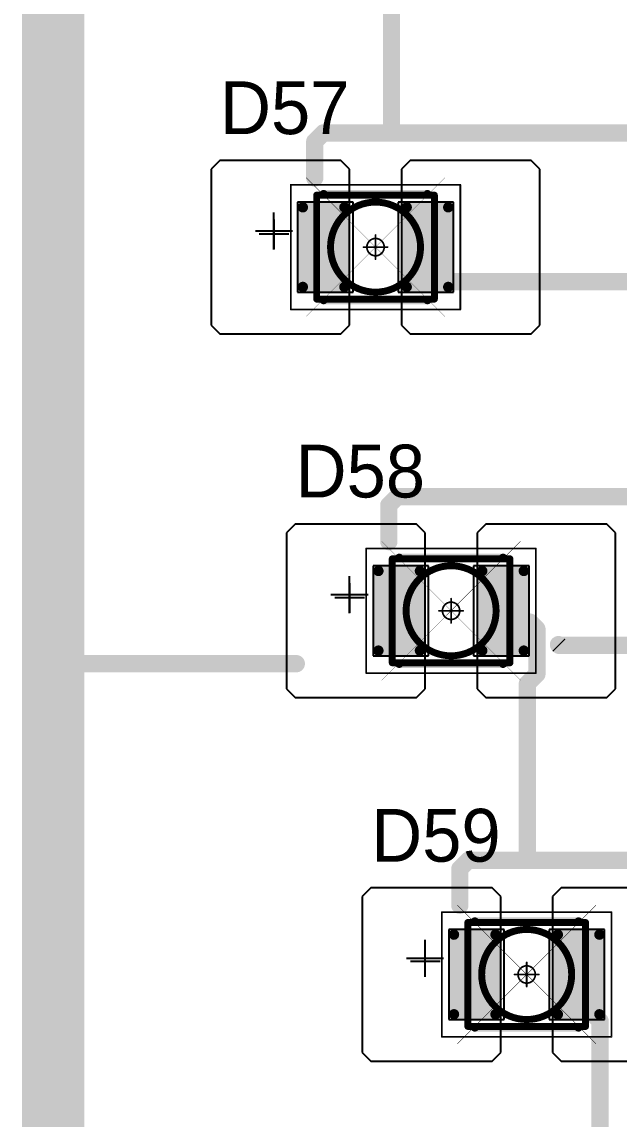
# Model space of a CAD drawing. Header units: millimetres. Extents: x 0 to 395, y 0 to 190.
# Drawn here: x 217.9 to 235.15, y 115.35 to 147.03 of the extents above; entities that cross this region are included whole.
import ezdxf

# ---------------------------------------------------------------- set-up
doc = ezdxf.new("R2010")
doc.units = ezdxf.units.MM
for name, color, linetype in [('Mechanical13', 56, 'Continuous'), ('Mechanical15', 56, 'Continuous'), ('Mechanical5', 56, 'Continuous'), ('TopLayer', 1, 'Continuous'), ('TopOverlay', 2, 'Continuous'), ('TopPaste', 8, 'Continuous'), ('TopSolder', 216, 'Continuous')]:
    doc.layers.add(name, color=color, linetype=linetype)

# ---------------------------------------------------------------- blocks, each defined once
blk = doc.blocks.new('T66G_4_1274')
at = {"layer": 'Mechanical13'}
for p, q in [((2.936, 0.071), (2.936, -1)), ((2.4, -0.464), (3.471, -0.464))]:
    blk.add_line(p, q, dxfattribs=at)
at = {"layer": 'Mechanical13', "const_width": 0.2}
for points in [[(1.7, 1.5), (-1.7, 1.5)], [(-1.7, 1.5), (-1.7, -1.5)], [(1.7, 1.5), (1.7, -1.5)], [(1.7, -1.5), (-1.7, -1.5)]]:
    blk.add_lwpolyline(points, dxfattribs=at)
at = {"layer": 'Mechanical13'}
for points, const_width in [([(-1.75, 1.5, 1), (-1.65, 1.5, 1)], 0.1), ([(-1.75, 1.5, 1), (-1.65, 1.5, 1)], 0.1), ([(1.65, 1.5, 1), (1.75, 1.5, 1)], 0.1), ([(1.65, 1.5, 1), (1.75, 1.5, 1)], 0.1), ([(1.3, 0, 1), (-1.3, 0, 1)], 0.2), ([(-1.35, 0, 1), (-1.25, 0, 1)], 0.1), ([(1.25, 0, 1), (1.35, 0, 1)], 0.1), ([(-1.75, -1.5, 1), (-1.65, -1.5, 1)], 0.1), ([(-1.75, -1.5, 1), (-1.65, -1.5, 1)], 0.1), ([(1.65, -1.5, 1), (1.75, -1.5, 1)], 0.1), ([(1.65, -1.5, 1), (1.75, -1.5, 1)], 0.1)]:
    blk.add_lwpolyline(points, format="xyb", close=True, dxfattribs=dict(at, const_width=const_width))
at = {"layer": 'Mechanical15', "const_width": 0.05}
for points in [[(-2.45, 1.8), (-2.45, -1.8)], [(2.45, 1.8), (-2.45, 1.8)], [(2.45, 1.8), (2.45, -1.8)], [(0, 0.35), (0, -0.35)], [(0.35, 0), (-0.35, 0)], [(2.45, -1.8), (-2.45, -1.8)]]:
    blk.add_lwpolyline(points, dxfattribs=at)
at = {"layer": 'Mechanical15'}
for points, const_width in [([(-2.462, 1.8, 1), (-2.438, 1.8, 1)], 0.025), ([(-2.462, 1.8, 1), (-2.438, 1.8, 1)], 0.025), ([(2.438, 1.8, 1), (2.462, 1.8, 1)], 0.025), ([(2.438, 1.8, 1), (2.462, 1.8, 1)], 0.025), ([(-0.012, 0.35, 1), (0.012, 0.35, 1)], 0.025), ([(-0.362, 0, 1), (-0.337, 0, 1)], 0.025), ([(0.25, 0, 1), (-0.25, 0, 1)], 0.05), ([(-0.262, 0, 1), (-0.238, 0, 1)], 0.025), ([(0.238, 0, 1), (0.262, 0, 1)], 0.025), ([(0.337, 0, 1), (0.362, 0, 1)], 0.025), ([(-0.012, -0.35, 1), (0.012, -0.35, 1)], 0.025), ([(-2.462, -1.8, 1), (-2.438, -1.8, 1)], 0.025), ([(-2.462, -1.8, 1), (-2.438, -1.8, 1)], 0.025), ([(2.438, -1.8, 1), (2.462, -1.8, 1)], 0.025), ([(2.438, -1.8, 1), (2.462, -1.8, 1)], 0.025)]:
    blk.add_lwpolyline(points, format="xyb", close=True, dxfattribs=dict(at, const_width=const_width))
at = {"layer": 'TopLayer'}
for p, q in [((-4.5, 2.5), (-4.75, 2.25)), ((-4.75, 2.25), (-4.75, -2.25)), ((-1, 2.5), (-4.5, 2.5)), ((-0.75, 2.25), (-1, 2.5)), ((-0.75, -2.25), (-0.75, 2.25)), ((1, 2.5), (0.75, 2.25)), ((0.75, 2.25), (0.75, -2.25)), ((4.5, 2.5), (1, 2.5)), ((4.75, 2.25), (4.5, 2.5)), ((4.75, -2.25), (4.75, 2.25)), ((-4.75, -2.25), (-4.5, -2.5)), ((-4.5, -2.5), (-1, -2.5)), ((-1, -2.5), (-0.75, -2.25)), ((0.75, -2.25), (1, -2.5)), ((1, -2.5), (4.5, -2.5)), ((4.5, -2.5), (4.75, -2.25))]:
    blk.add_line(p, q, dxfattribs=at)
at = {"layer": 'TopLayer', "const_width": 0.15}
for points in [[(-2.175, 1.15, 1), (-2.025, 1.15, 1)], [(-0.975, 1.15, 1), (-0.825, 1.15, 1)], [(0.825, 1.15, 1), (0.975, 1.15, 1)], [(2.025, 1.15, 1), (2.175, 1.15, 1)], [(-2.175, -1.15, 1), (-2.025, -1.15, 1)], [(-0.975, -1.15, 1), (-0.825, -1.15, 1)], [(0.825, -1.15, 1), (0.975, -1.15, 1)], [(2.025, -1.15, 1), (2.175, -1.15, 1)]]:
    blk.add_lwpolyline(points, format="xyb", close=True, dxfattribs=at)
at = {"layer": 'TopLayer'}
for points in [[(-0.9, 1.3), (-2.1, 1.3), (-0.9, -1.3), (-2.1, -1.3)], [(2.1, 1.3), (0.9, 1.3), (2.1, -1.3), (0.9, -1.3)], [(-0.75, 1.15), (-2.25, 1.15), (-0.75, -1.15), (-2.25, -1.15)], [(2.25, 1.15), (0.75, 1.15), (2.25, -1.15), (0.75, -1.15)]]:
    blk.add_solid(points, dxfattribs=at)
at = {"layer": 'TopOverlay'}
for p, q in [((2.928, 0.057), (2.928, -0.8)), ((2.5, -0.372), (3.357, -0.372))]:
    blk.add_line(p, q, dxfattribs=at)
at = {"layer": 'TopOverlay', "const_width": 0.25}
for points in [[(1.5, 1.525), (-1.5, 1.525)], [(1.5, -1.525), (-1.5, -1.525)]]:
    blk.add_lwpolyline(points, dxfattribs=at)
at = {"layer": 'TopOverlay', "const_width": 0.125}
for points in [[(-1.562, 1.525, 1), (-1.438, 1.525, 1)], [(1.438, 1.525, 1), (1.562, 1.525, 1)], [(-1.562, -1.525, 1), (-1.438, -1.525, 1)], [(1.438, -1.525, 1), (1.562, -1.525, 1)]]:
    blk.add_lwpolyline(points, format="xyb", close=True, dxfattribs=at)
at = {"layer": 'TopPaste', "const_width": 0.125}
for points in [[(-2.163, 1.15, 1), (-2.038, 1.15, 1)], [(-0.963, 1.15, 1), (-0.838, 1.15, 1)], [(0.838, 1.15, 1), (0.963, 1.15, 1)], [(2.038, 1.15, 1), (2.163, 1.15, 1)], [(-2.163, -1.15, 1), (-2.038, -1.15, 1)], [(-0.963, -1.15, 1), (-0.838, -1.15, 1)], [(0.838, -1.15, 1), (0.963, -1.15, 1)], [(2.038, -1.15, 1), (2.163, -1.15, 1)]]:
    blk.add_lwpolyline(points, format="xyb", close=True, dxfattribs=at)
at = {"layer": 'TopPaste'}
for points in [[(-0.9, 1.275), (-2.1, 1.275), (-0.9, -1.275), (-2.1, -1.275)], [(2.1, 1.275), (0.9, 1.275), (2.1, -1.275), (0.9, -1.275)], [(-0.775, 1.15), (-2.225, 1.15), (-0.775, -1.15), (-2.225, -1.15)], [(2.225, 1.15), (0.775, 1.15), (2.225, -1.15), (0.775, -1.15)]]:
    blk.add_solid(points, dxfattribs=at)
at = {"layer": 'TopSolder'}
for p, q in [((-2.25, 1.3), (-2.25, -1.3)), ((-0.65, 1.3), (-2.25, 1.3)), ((-0.65, -1.3), (-0.65, 1.3)), ((0.65, 1.3), (0.65, -1.3)), ((2.25, 1.3), (0.65, 1.3)), ((2.25, -1.3), (2.25, 1.3)), ((-2.25, -1.3), (-0.65, -1.3)), ((0.65, -1.3), (2.25, -1.3))]:
    blk.add_line(p, q, dxfattribs=at)
blk = doc.blocks.new('T66G_4_1275')
at = {"layer": 'Mechanical13'}
for p, q in [((2.936, 0.071), (2.936, -1)), ((2.4, -0.464), (3.471, -0.464))]:
    blk.add_line(p, q, dxfattribs=at)
at = {"layer": 'Mechanical13', "const_width": 0.2}
for points in [[(1.7, 1.5), (-1.7, 1.5)], [(-1.7, 1.5), (-1.7, -1.5)], [(1.7, 1.5), (1.7, -1.5)], [(1.7, -1.5), (-1.7, -1.5)]]:
    blk.add_lwpolyline(points, dxfattribs=at)
at = {"layer": 'Mechanical13'}
for points, const_width in [([(-1.75, 1.5, 1), (-1.65, 1.5, 1)], 0.1), ([(-1.75, 1.5, 1), (-1.65, 1.5, 1)], 0.1), ([(1.65, 1.5, 1), (1.75, 1.5, 1)], 0.1), ([(1.65, 1.5, 1), (1.75, 1.5, 1)], 0.1), ([(1.3, 0, 1), (-1.3, 0, 1)], 0.2), ([(-1.35, 0, 1), (-1.25, 0, 1)], 0.1), ([(1.25, 0, 1), (1.35, 0, 1)], 0.1), ([(-1.75, -1.5, 1), (-1.65, -1.5, 1)], 0.1), ([(-1.75, -1.5, 1), (-1.65, -1.5, 1)], 0.1), ([(1.65, -1.5, 1), (1.75, -1.5, 1)], 0.1), ([(1.65, -1.5, 1), (1.75, -1.5, 1)], 0.1)]:
    blk.add_lwpolyline(points, format="xyb", close=True, dxfattribs=dict(at, const_width=const_width))
at = {"layer": 'Mechanical15', "const_width": 0.05}
for points in [[(-2.45, 1.8), (-2.45, -1.8)], [(2.45, 1.8), (-2.45, 1.8)], [(2.45, 1.8), (2.45, -1.8)], [(0, 0.35), (0, -0.35)], [(0.35, 0), (-0.35, 0)], [(2.45, -1.8), (-2.45, -1.8)]]:
    blk.add_lwpolyline(points, dxfattribs=at)
at = {"layer": 'Mechanical15'}
for points, const_width in [([(-2.462, 1.8, 1), (-2.438, 1.8, 1)], 0.025), ([(-2.462, 1.8, 1), (-2.438, 1.8, 1)], 0.025), ([(2.438, 1.8, 1), (2.462, 1.8, 1)], 0.025), ([(2.438, 1.8, 1), (2.462, 1.8, 1)], 0.025), ([(-0.012, 0.35, 1), (0.012, 0.35, 1)], 0.025), ([(-0.362, 0, 1), (-0.337, 0, 1)], 0.025), ([(0.25, 0, 1), (-0.25, 0, 1)], 0.05), ([(-0.262, 0, 1), (-0.238, 0, 1)], 0.025), ([(0.238, 0, 1), (0.262, 0, 1)], 0.025), ([(0.337, 0, 1), (0.362, 0, 1)], 0.025), ([(-0.012, -0.35, 1), (0.012, -0.35, 1)], 0.025), ([(-2.462, -1.8, 1), (-2.438, -1.8, 1)], 0.025), ([(-2.462, -1.8, 1), (-2.438, -1.8, 1)], 0.025), ([(2.438, -1.8, 1), (2.462, -1.8, 1)], 0.025), ([(2.438, -1.8, 1), (2.462, -1.8, 1)], 0.025)]:
    blk.add_lwpolyline(points, format="xyb", close=True, dxfattribs=dict(at, const_width=const_width))
at = {"layer": 'TopLayer'}
for p, q in [((-4.5, 2.5), (-4.75, 2.25)), ((-4.75, 2.25), (-4.75, -2.25)), ((-1, 2.5), (-4.5, 2.5)), ((-0.75, 2.25), (-1, 2.5)), ((-0.75, -2.25), (-0.75, 2.25)), ((1, 2.5), (0.75, 2.25)), ((0.75, 2.25), (0.75, -2.25)), ((4.5, 2.5), (1, 2.5)), ((4.75, 2.25), (4.5, 2.5)), ((4.75, -2.25), (4.75, 2.25)), ((-4.75, -2.25), (-4.5, -2.5)), ((-4.5, -2.5), (-1, -2.5)), ((-1, -2.5), (-0.75, -2.25)), ((0.75, -2.25), (1, -2.5)), ((1, -2.5), (4.5, -2.5)), ((4.5, -2.5), (4.75, -2.25))]:
    blk.add_line(p, q, dxfattribs=at)
at = {"layer": 'TopLayer', "const_width": 0.15}
for points in [[(-2.175, 1.15, 1), (-2.025, 1.15, 1)], [(-0.975, 1.15, 1), (-0.825, 1.15, 1)], [(0.825, 1.15, 1), (0.975, 1.15, 1)], [(2.025, 1.15, 1), (2.175, 1.15, 1)], [(-2.175, -1.15, 1), (-2.025, -1.15, 1)], [(-0.975, -1.15, 1), (-0.825, -1.15, 1)], [(0.825, -1.15, 1), (0.975, -1.15, 1)], [(2.025, -1.15, 1), (2.175, -1.15, 1)]]:
    blk.add_lwpolyline(points, format="xyb", close=True, dxfattribs=at)
at = {"layer": 'TopLayer'}
for points in [[(-0.9, 1.3), (-2.1, 1.3), (-0.9, -1.3), (-2.1, -1.3)], [(2.1, 1.3), (0.9, 1.3), (2.1, -1.3), (0.9, -1.3)], [(-0.75, 1.15), (-2.25, 1.15), (-0.75, -1.15), (-2.25, -1.15)], [(2.25, 1.15), (0.75, 1.15), (2.25, -1.15), (0.75, -1.15)]]:
    blk.add_solid(points, dxfattribs=at)
at = {"layer": 'TopOverlay'}
for p, q in [((2.928, 0.057), (2.928, -0.8)), ((2.5, -0.372), (3.357, -0.372))]:
    blk.add_line(p, q, dxfattribs=at)
at = {"layer": 'TopOverlay', "const_width": 0.25}
for points in [[(1.5, 1.525), (-1.5, 1.525)], [(1.5, -1.525), (-1.5, -1.525)]]:
    blk.add_lwpolyline(points, dxfattribs=at)
at = {"layer": 'TopOverlay', "const_width": 0.125}
for points in [[(-1.562, 1.525, 1), (-1.438, 1.525, 1)], [(1.438, 1.525, 1), (1.562, 1.525, 1)], [(-1.562, -1.525, 1), (-1.438, -1.525, 1)], [(1.438, -1.525, 1), (1.562, -1.525, 1)]]:
    blk.add_lwpolyline(points, format="xyb", close=True, dxfattribs=at)
at = {"layer": 'TopPaste', "const_width": 0.125}
for points in [[(-2.163, 1.15, 1), (-2.038, 1.15, 1)], [(-0.963, 1.15, 1), (-0.838, 1.15, 1)], [(0.838, 1.15, 1), (0.963, 1.15, 1)], [(2.038, 1.15, 1), (2.163, 1.15, 1)], [(-2.163, -1.15, 1), (-2.038, -1.15, 1)], [(-0.963, -1.15, 1), (-0.838, -1.15, 1)], [(0.838, -1.15, 1), (0.963, -1.15, 1)], [(2.038, -1.15, 1), (2.163, -1.15, 1)]]:
    blk.add_lwpolyline(points, format="xyb", close=True, dxfattribs=at)
at = {"layer": 'TopPaste'}
for points in [[(-0.9, 1.275), (-2.1, 1.275), (-0.9, -1.275), (-2.1, -1.275)], [(2.1, 1.275), (0.9, 1.275), (2.1, -1.275), (0.9, -1.275)], [(-0.775, 1.15), (-2.225, 1.15), (-0.775, -1.15), (-2.225, -1.15)], [(2.225, 1.15), (0.775, 1.15), (2.225, -1.15), (0.775, -1.15)]]:
    blk.add_solid(points, dxfattribs=at)
at = {"layer": 'TopSolder'}
for p, q in [((-2.25, 1.3), (-2.25, -1.3)), ((-0.65, 1.3), (-2.25, 1.3)), ((-0.65, -1.3), (-0.65, 1.3)), ((0.65, 1.3), (0.65, -1.3)), ((2.25, 1.3), (0.65, 1.3)), ((2.25, -1.3), (2.25, 1.3)), ((-2.25, -1.3), (-0.65, -1.3)), ((0.65, -1.3), (2.25, -1.3))]:
    blk.add_line(p, q, dxfattribs=at)
blk = doc.blocks.new('T66G_4_1276')
at = {"layer": 'Mechanical13'}
for p, q in [((2.936, 0.071), (2.936, -1)), ((2.4, -0.464), (3.471, -0.464))]:
    blk.add_line(p, q, dxfattribs=at)
at = {"layer": 'Mechanical13', "const_width": 0.2}
for points in [[(1.7, 1.5), (-1.7, 1.5)], [(-1.7, 1.5), (-1.7, -1.5)], [(1.7, 1.5), (1.7, -1.5)], [(1.7, -1.5), (-1.7, -1.5)]]:
    blk.add_lwpolyline(points, dxfattribs=at)
at = {"layer": 'Mechanical13'}
for points, const_width in [([(-1.75, 1.5, 1), (-1.65, 1.5, 1)], 0.1), ([(-1.75, 1.5, 1), (-1.65, 1.5, 1)], 0.1), ([(1.65, 1.5, 1), (1.75, 1.5, 1)], 0.1), ([(1.65, 1.5, 1), (1.75, 1.5, 1)], 0.1), ([(1.3, 0, 1), (-1.3, 0, 1)], 0.2), ([(-1.35, 0, 1), (-1.25, 0, 1)], 0.1), ([(1.25, 0, 1), (1.35, 0, 1)], 0.1), ([(-1.75, -1.5, 1), (-1.65, -1.5, 1)], 0.1), ([(-1.75, -1.5, 1), (-1.65, -1.5, 1)], 0.1), ([(1.65, -1.5, 1), (1.75, -1.5, 1)], 0.1), ([(1.65, -1.5, 1), (1.75, -1.5, 1)], 0.1)]:
    blk.add_lwpolyline(points, format="xyb", close=True, dxfattribs=dict(at, const_width=const_width))
at = {"layer": 'Mechanical15', "const_width": 0.05}
for points in [[(-2.45, 1.8), (-2.45, -1.8)], [(2.45, 1.8), (-2.45, 1.8)], [(2.45, 1.8), (2.45, -1.8)], [(0, 0.35), (0, -0.35)], [(0.35, 0), (-0.35, 0)], [(2.45, -1.8), (-2.45, -1.8)]]:
    blk.add_lwpolyline(points, dxfattribs=at)
at = {"layer": 'Mechanical15'}
for points, const_width in [([(-2.462, 1.8, 1), (-2.438, 1.8, 1)], 0.025), ([(-2.462, 1.8, 1), (-2.438, 1.8, 1)], 0.025), ([(2.438, 1.8, 1), (2.462, 1.8, 1)], 0.025), ([(2.438, 1.8, 1), (2.462, 1.8, 1)], 0.025), ([(-0.012, 0.35, 1), (0.012, 0.35, 1)], 0.025), ([(-0.362, 0, 1), (-0.337, 0, 1)], 0.025), ([(0.25, 0, 1), (-0.25, 0, 1)], 0.05), ([(-0.262, 0, 1), (-0.238, 0, 1)], 0.025), ([(0.238, 0, 1), (0.262, 0, 1)], 0.025), ([(0.337, 0, 1), (0.362, 0, 1)], 0.025), ([(-0.012, -0.35, 1), (0.012, -0.35, 1)], 0.025), ([(-2.462, -1.8, 1), (-2.438, -1.8, 1)], 0.025), ([(-2.462, -1.8, 1), (-2.438, -1.8, 1)], 0.025), ([(2.438, -1.8, 1), (2.462, -1.8, 1)], 0.025), ([(2.438, -1.8, 1), (2.462, -1.8, 1)], 0.025)]:
    blk.add_lwpolyline(points, format="xyb", close=True, dxfattribs=dict(at, const_width=const_width))
at = {"layer": 'TopLayer'}
for p, q in [((-4.5, 2.5), (-4.75, 2.25)), ((-4.75, 2.25), (-4.75, -2.25)), ((-1, 2.5), (-4.5, 2.5)), ((-0.75, 2.25), (-1, 2.5)), ((-0.75, -2.25), (-0.75, 2.25)), ((1, 2.5), (0.75, 2.25)), ((0.75, 2.25), (0.75, -2.25)), ((4.5, 2.5), (1, 2.5)), ((4.75, 2.25), (4.5, 2.5)), ((4.75, -2.25), (4.75, 2.25)), ((-4.75, -2.25), (-4.5, -2.5)), ((-4.5, -2.5), (-1, -2.5)), ((-1, -2.5), (-0.75, -2.25)), ((0.75, -2.25), (1, -2.5)), ((1, -2.5), (4.5, -2.5)), ((4.5, -2.5), (4.75, -2.25))]:
    blk.add_line(p, q, dxfattribs=at)
at = {"layer": 'TopLayer', "const_width": 0.15}
for points in [[(-2.175, 1.15, 1), (-2.025, 1.15, 1)], [(-0.975, 1.15, 1), (-0.825, 1.15, 1)], [(0.825, 1.15, 1), (0.975, 1.15, 1)], [(2.025, 1.15, 1), (2.175, 1.15, 1)], [(-2.175, -1.15, 1), (-2.025, -1.15, 1)], [(-0.975, -1.15, 1), (-0.825, -1.15, 1)], [(0.825, -1.15, 1), (0.975, -1.15, 1)], [(2.025, -1.15, 1), (2.175, -1.15, 1)]]:
    blk.add_lwpolyline(points, format="xyb", close=True, dxfattribs=at)
at = {"layer": 'TopLayer'}
for points in [[(-0.9, 1.3), (-2.1, 1.3), (-0.9, -1.3), (-2.1, -1.3)], [(2.1, 1.3), (0.9, 1.3), (2.1, -1.3), (0.9, -1.3)], [(-0.75, 1.15), (-2.25, 1.15), (-0.75, -1.15), (-2.25, -1.15)], [(2.25, 1.15), (0.75, 1.15), (2.25, -1.15), (0.75, -1.15)]]:
    blk.add_solid(points, dxfattribs=at)
at = {"layer": 'TopOverlay'}
for p, q in [((2.928, 0.057), (2.928, -0.8)), ((2.5, -0.372), (3.357, -0.372))]:
    blk.add_line(p, q, dxfattribs=at)
at = {"layer": 'TopOverlay', "const_width": 0.25}
for points in [[(1.5, 1.525), (-1.5, 1.525)], [(1.5, -1.525), (-1.5, -1.525)]]:
    blk.add_lwpolyline(points, dxfattribs=at)
at = {"layer": 'TopOverlay', "const_width": 0.125}
for points in [[(-1.562, 1.525, 1), (-1.438, 1.525, 1)], [(1.438, 1.525, 1), (1.562, 1.525, 1)], [(-1.562, -1.525, 1), (-1.438, -1.525, 1)], [(1.438, -1.525, 1), (1.562, -1.525, 1)]]:
    blk.add_lwpolyline(points, format="xyb", close=True, dxfattribs=at)
at = {"layer": 'TopPaste', "const_width": 0.125}
for points in [[(-2.163, 1.15, 1), (-2.038, 1.15, 1)], [(-0.963, 1.15, 1), (-0.838, 1.15, 1)], [(0.838, 1.15, 1), (0.963, 1.15, 1)], [(2.038, 1.15, 1), (2.163, 1.15, 1)], [(-2.163, -1.15, 1), (-2.038, -1.15, 1)], [(-0.963, -1.15, 1), (-0.838, -1.15, 1)], [(0.838, -1.15, 1), (0.963, -1.15, 1)], [(2.038, -1.15, 1), (2.163, -1.15, 1)]]:
    blk.add_lwpolyline(points, format="xyb", close=True, dxfattribs=at)
at = {"layer": 'TopPaste'}
for points in [[(-0.9, 1.275), (-2.1, 1.275), (-0.9, -1.275), (-2.1, -1.275)], [(2.1, 1.275), (0.9, 1.275), (2.1, -1.275), (0.9, -1.275)], [(-0.775, 1.15), (-2.225, 1.15), (-0.775, -1.15), (-2.225, -1.15)], [(2.225, 1.15), (0.775, 1.15), (2.225, -1.15), (0.775, -1.15)]]:
    blk.add_solid(points, dxfattribs=at)
at = {"layer": 'TopSolder'}
for p, q in [((-2.25, 1.3), (-2.25, -1.3)), ((-0.65, 1.3), (-2.25, 1.3)), ((-0.65, -1.3), (-0.65, 1.3)), ((0.65, 1.3), (0.65, -1.3)), ((2.25, 1.3), (0.65, 1.3)), ((2.25, -1.3), (2.25, 1.3)), ((-2.25, -1.3), (-0.65, -1.3)), ((0.65, -1.3), (2.25, -1.3))]:
    blk.add_line(p, q, dxfattribs=at)

msp = doc.modelspace()

# ---------------------------------------------------------------- linework, layer by layer
at = {"layer": 'Mechanical5'}
for points, const_width in [([(226.114, 138.527), (230.114, 142.527)], 0.01), ([(226.114, 142.527), (230.114, 138.527)], 0.01), ([(226.114, 138.527), (226.114, 142.527)], 0.001), ([(226.114, 142.527), (230.114, 142.527)], 0.001), ([(230.114, 138.527), (230.114, 142.527)], 0.001), ([(226.114, 138.527), (230.114, 138.527)], 0.001), ([(228.297, 128.027), (232.297, 132.027)], 0.01), ([(228.297, 132.027), (232.297, 128.027)], 0.01), ([(228.297, 132.027), (232.297, 132.027)], 0.001), ([(228.297, 128.027), (228.297, 132.027)], 0.001), ([(232.297, 128.027), (232.297, 132.027)], 0.001), ([(228.297, 128.027), (232.297, 128.027)], 0.001), ([(230.48, 117.527), (234.48, 121.527)], 0.01), ([(230.48, 121.527), (234.48, 117.527)], 0.01), ([(230.48, 121.527), (234.48, 121.527)], 0.001), ([(230.48, 117.527), (230.48, 121.527)], 0.001), ([(234.48, 117.527), (234.48, 121.527)], 0.001), ([(230.48, 117.527), (234.48, 117.527)], 0.001)]:
    msp.add_lwpolyline(points, dxfattribs=dict(at, const_width=const_width))
for points, const_width in [([(226.112, 142.527, 1), (226.117, 142.527, 1)], 0.005), ([(226.114, 142.527, 1), (226.114, 142.527, 1)], 0.0005), ([(226.114, 142.527, 1), (226.114, 142.527, 1)], 0.0005), ([(230.112, 142.527, 1), (230.117, 142.527, 1)], 0.005), ([(230.114, 142.527, 1), (230.114, 142.527, 1)], 0.0005), ([(230.114, 142.527, 1), (230.114, 142.527, 1)], 0.0005), ([(226.112, 138.527, 1), (226.117, 138.527, 1)], 0.005), ([(226.114, 138.527, 1), (226.114, 138.527, 1)], 0.0005), ([(226.114, 138.527, 1), (226.114, 138.527, 1)], 0.0005), ([(230.112, 138.527, 1), (230.117, 138.527, 1)], 0.005), ([(230.114, 138.527, 1), (230.114, 138.527, 1)], 0.0005), ([(230.114, 138.527, 1), (230.114, 138.527, 1)], 0.0005), ([(228.295, 132.027, 1), (228.3, 132.027, 1)], 0.005), ([(228.297, 132.027, 1), (228.297, 132.027, 1)], 0.0005), ([(228.297, 132.027, 1), (228.297, 132.027, 1)], 0.0005), ([(232.295, 132.027, 1), (232.3, 132.027, 1)], 0.005), ([(232.297, 132.027, 1), (232.297, 132.027, 1)], 0.0005), ([(232.297, 132.027, 1), (232.297, 132.027, 1)], 0.0005), ([(228.295, 128.027, 1), (228.3, 128.027, 1)], 0.005), ([(228.297, 128.027, 1), (228.297, 128.027, 1)], 0.0005), ([(228.297, 128.027, 1), (228.297, 128.027, 1)], 0.0005), ([(232.295, 128.027, 1), (232.3, 128.027, 1)], 0.005), ([(232.297, 128.027, 1), (232.297, 128.027, 1)], 0.0005), ([(232.297, 128.027, 1), (232.297, 128.027, 1)], 0.0005), ([(230.478, 121.527, 1), (230.483, 121.527, 1)], 0.005), ([(230.48, 121.527, 1), (230.481, 121.527, 1)], 0.0005), ([(230.48, 121.527, 1), (230.481, 121.527, 1)], 0.0005), ([(234.478, 121.527, 1), (234.483, 121.527, 1)], 0.005), ([(234.48, 121.527, 1), (234.481, 121.527, 1)], 0.0005), ([(234.48, 121.527, 1), (234.481, 121.527, 1)], 0.0005), ([(230.478, 117.527, 1), (230.483, 117.527, 1)], 0.005), ([(230.48, 117.527, 1), (230.481, 117.527, 1)], 0.0005), ([(230.48, 117.527, 1), (230.481, 117.527, 1)], 0.0005), ([(234.478, 117.527, 1), (234.483, 117.527, 1)], 0.005), ([(234.48, 117.527, 1), (234.481, 117.527, 1)], 0.0005), ([(234.48, 117.527, 1), (234.481, 117.527, 1)], 0.0005)]:
    msp.add_lwpolyline(points, format="xyb", close=True, dxfattribs=dict(at, const_width=const_width))
at = {"layer": 'TopLayer'}
for points, const_width in [([(228.575, 143.825), (228.575, 149.977)], 0.5), ([(218.8, 128.65), (218.8, 148.675)], 1.8), ([(226.359, 143.577), (226.607, 143.825)], 0.5), ([(226.359, 142.525), (226.359, 143.577)], 0.5), ([(226.607, 143.825), (228.575, 143.825)], 0.5), ([(228.575, 143.825), (237.459, 143.825)], 0.5), ([(229.614, 140.027), (229.614, 140.527)], 0.5), ([(229.614, 140.027), (230.114, 139.527)], 0.5), ([(230.114, 139.527), (237.529, 139.527)], 0.5), ([(228.498, 133.077), (228.746, 133.325)], 0.5), ([(228.746, 133.325), (239.598, 133.325)], 0.5), ([(228.498, 132.025), (228.498, 133.077)], 0.5), ([(232.575, 129.7), (232.775, 129.5)], 0.5), ([(232.775, 128.2), (232.775, 129.5)], 0.5), ([(218.8, 97.525), (218.8, 128.65)], 1.8), ([(233.4, 129.05), (233.423, 129.027)], 0.5), ([(233.423, 129.027), (239.668, 129.027)], 0.5), ([(218.8, 128.65), (218.95, 128.5)], 0.5), ([(218.95, 128.5), (225.825, 128.5)], 0.5), ([(232.5, 127.925), (232.775, 128.2)], 0.5), ([(232.5, 122.825), (232.5, 127.925)], 0.5), ([(230.549, 122.577), (230.796, 122.825)], 0.5), ([(230.796, 122.825), (232.5, 122.825)], 0.5), ([(232.5, 122.825), (241.649, 122.825)], 0.5), ([(230.549, 121.525), (230.549, 122.577)], 0.5), ([(233.98, 119.527), (234.48, 119.027)], 0.5), ([(234.48, 118.304), (234.48, 119.027)], 0.5), ([(234.48, 118.304), (234.6, 118.184)], 0.5), ([(234.6, 112.325), (234.6, 118.184)], 0.5)]:
    msp.add_lwpolyline(points, dxfattribs=dict(at, const_width=const_width))
for points, const_width in [([(226.234, 143.577, 1), (226.484, 143.577, 1)], 0.25), ([(226.234, 143.577, 1), (226.484, 143.577, 1)], 0.25), ([(226.482, 143.825, 1), (226.732, 143.825, 1)], 0.25), ([(226.482, 143.825, 1), (226.732, 143.825, 1)], 0.25), ([(228.45, 143.825, 1), (228.7, 143.825, 1)], 0.25), ([(228.45, 143.825, 1), (228.7, 143.825, 1)], 0.25), ([(228.45, 143.825, 1), (228.7, 143.825, 1)], 0.25), ([(226.234, 142.525, 1), (226.484, 142.525, 1)], 0.25), ([(229.489, 140.527, 1), (229.739, 140.527, 1)], 0.25), ([(229.489, 140.027, 1), (229.739, 140.027, 1)], 0.25), ([(229.489, 140.027, 1), (229.739, 140.027, 1)], 0.25), ([(229.989, 139.527, 1), (230.239, 139.527, 1)], 0.25), ([(229.989, 139.527, 1), (230.239, 139.527, 1)], 0.25), ([(228.621, 133.325, 1), (228.871, 133.325, 1)], 0.25), ([(228.621, 133.325, 1), (228.871, 133.325, 1)], 0.25), ([(228.373, 133.077, 1), (228.623, 133.077, 1)], 0.25), ([(228.373, 133.077, 1), (228.623, 133.077, 1)], 0.25), ([(228.373, 132.025, 1), (228.623, 132.025, 1)], 0.25), ([(232.45, 129.7, 1), (232.7, 129.7, 1)], 0.25), ([(232.65, 129.5, 1), (232.9, 129.5, 1)], 0.25), ([(232.65, 129.5, 1), (232.9, 129.5, 1)], 0.25), ([(218.35, 128.65, 1), (219.25, 128.65, 1)], 0.9), ([(218.35, 128.65, 1), (219.25, 128.65, 1)], 0.9), ([(233.275, 129.05, 1), (233.525, 129.05, 1)], 0.25), ([(233.298, 129.027, 1), (233.548, 129.027, 1)], 0.25), ([(233.298, 129.027, 1), (233.548, 129.027, 1)], 0.25), ([(218.675, 128.65, 1), (218.925, 128.65, 1)], 0.25), ([(218.825, 128.5, 1), (219.075, 128.5, 1)], 0.25), ([(218.825, 128.5, 1), (219.075, 128.5, 1)], 0.25), ([(225.7, 128.5, 1), (225.95, 128.5, 1)], 0.25), ([(232.65, 128.2, 1), (232.9, 128.2, 1)], 0.25), ([(232.65, 128.2, 1), (232.9, 128.2, 1)], 0.25), ([(232.375, 127.925, 1), (232.625, 127.925, 1)], 0.25), ([(232.375, 127.925, 1), (232.625, 127.925, 1)], 0.25), ([(230.671, 122.825, 1), (230.921, 122.825, 1)], 0.25), ([(230.671, 122.825, 1), (230.921, 122.825, 1)], 0.25), ([(232.375, 122.825, 1), (232.625, 122.825, 1)], 0.25), ([(232.375, 122.825, 1), (232.625, 122.825, 1)], 0.25), ([(232.375, 122.825, 1), (232.625, 122.825, 1)], 0.25), ([(230.424, 122.577, 1), (230.674, 122.577, 1)], 0.25), ([(230.424, 122.577, 1), (230.674, 122.577, 1)], 0.25), ([(230.424, 121.525, 1), (230.674, 121.525, 1)], 0.25), ([(233.855, 119.527, 1), (234.105, 119.527, 1)], 0.25), ([(234.355, 119.027, 1), (234.605, 119.027, 1)], 0.25), ([(234.355, 119.027, 1), (234.605, 119.027, 1)], 0.25), ([(234.355, 118.304, 1), (234.605, 118.304, 1)], 0.25), ([(234.355, 118.304, 1), (234.605, 118.304, 1)], 0.25), ([(234.475, 118.184, 1), (234.725, 118.184, 1)], 0.25), ([(234.475, 118.184, 1), (234.725, 118.184, 1)], 0.25)]:
    msp.add_lwpolyline(points, format="xyb", close=True, dxfattribs=dict(at, const_width=const_width))

# ---------------------------------------------------------------- block references
at = {"rotation": 180}
for name, p in [('T66G_4_1276', (228.114, 140.527)), ('T66G_4_1275', (230.297, 130.027)), ('T66G_4_1274', (232.48, 119.527))]:
    msp.add_blockref(name, p, dxfattribs=at)

# ---------------------------------------------------------------- texts
at = {"layer": 'TopOverlay'}
for s, p in [('D57', (223.622, 143.789)), ('D58', (225.806, 133.299)), ('D59', (227.99, 122.784))]:
    msp.add_text(s, height=1.524, dxfattribs=at).set_placement(p)

doc.saveas('drawing.dxf')
